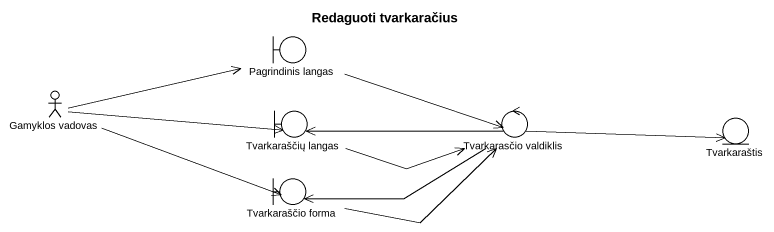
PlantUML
@startuml
title Redaguoti tvarkaračius
boundary "Pagrindinis langas" as Pagrindinis_langas
actor "Gamyklos vadovas" as Gamyklos_vadovas
boundary "Tvarkaraščių langas" as Tvarkaraščių_langas
control "Tvarkarasčio valdiklis" as Tvarkarasčio_valdiklis
entity Tvarkaraštis
boundary "Tvarkaraščio forma" as Tvarkaraščio_forma
Pagrindinis_langas -right-> Tvarkarasčio_valdiklis
Gamyklos_vadovas -right-> Pagrindinis_langas
Gamyklos_vadovas -right-> Tvarkaraščių_langas
Gamyklos_vadovas -right-> Tvarkaraščio_forma
Tvarkaraščių_langas -right-> Tvarkarasčio_valdiklis
Tvarkarasčio_valdiklis -left-> Tvarkaraščių_langas
Tvarkarasčio_valdiklis -right-> Tvarkaraštis
Tvarkarasčio_valdiklis -left-> Tvarkaraščio_forma
Tvarkaraščio_forma -right-> Tvarkarasčio_valdiklis
@enduml
